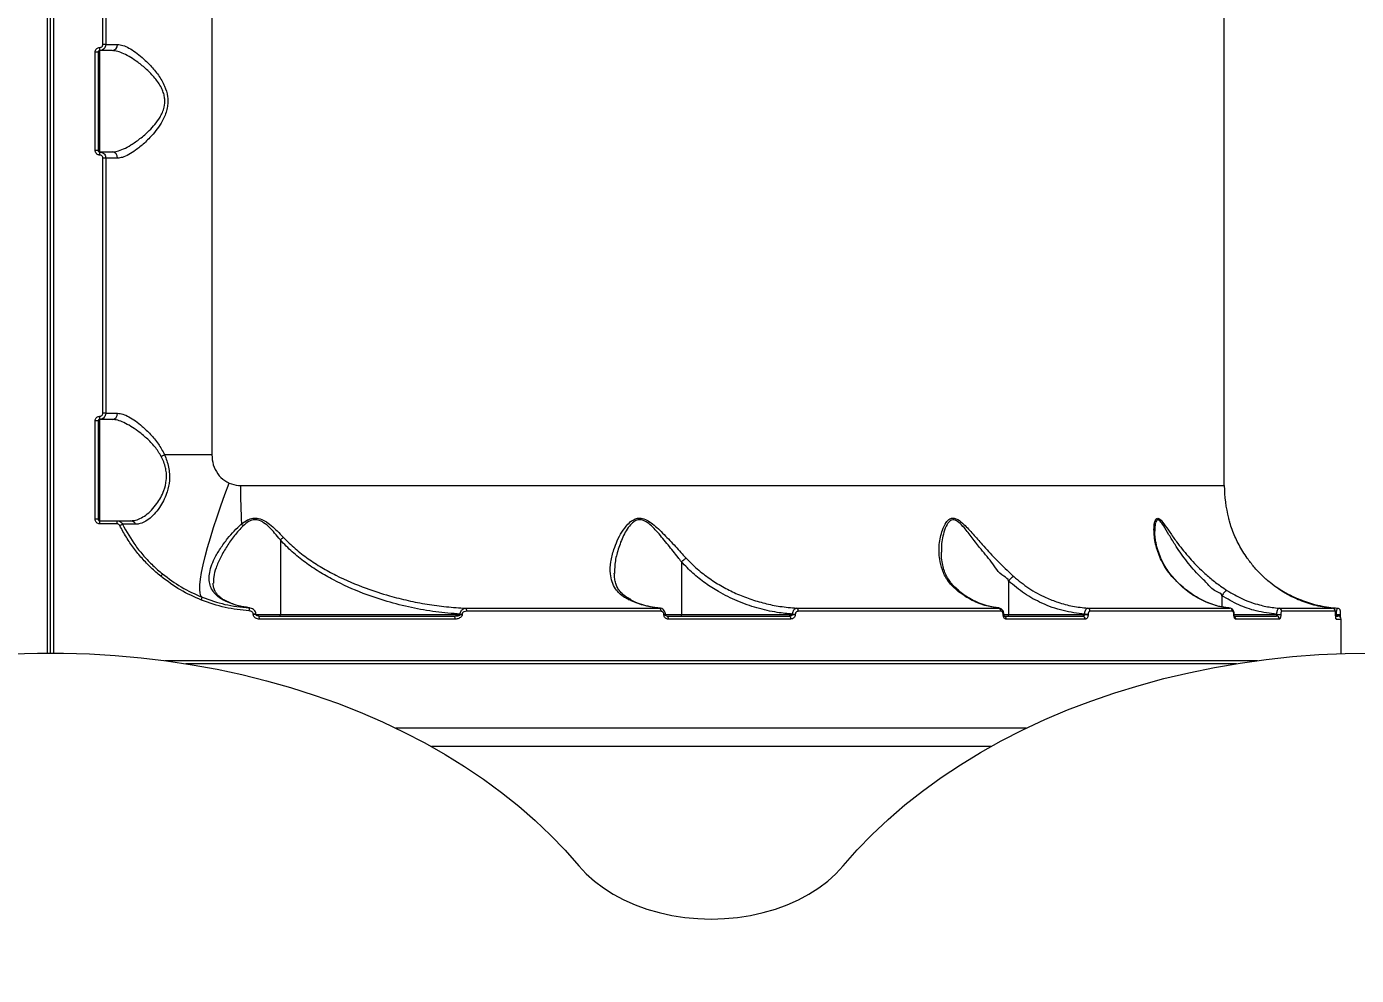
# Model space of a CAD drawing. Header units: millimetres. Extents: x -9608 to 9087, y -7864 to 6934.
# Drawn here: x 3409.1 to 3841.9, y 1385.5 to 1694.3 of the extents above; entities that cross this region are included whole.
import ezdxf

# ---------------------------------------------------------------- set-up
doc = ezdxf.new("R2010")
doc.units = ezdxf.units.MM
for name, color, linetype in [('DIKOM_ОБЪЕКТ', 7, 'Continuous'), ('DIKOM_РАЗМЕР_ЗОНА', 7, 'Continuous'), ('DIKOM_РАЗМЕР_ОБЪЕКТА', 7, 'Continuous')]:
    doc.layers.add(name, color=color, linetype=linetype)
doc.styles.add('style1', font='arial.ttf', dxfattribs={"width": 0.8})
doc.dimstyles.new('1-50', dxfattribs={"dimtxt": 300, "dimasz": 200, "dimexe": 100, "dimexo": 0, "dimgap": 100, "dimtad": 1, "dimtxsty": 'style1', "dimcen": 200, "dimclrd": 7, "dimclre": 7, "dimclrt": 7, "dimadec": 1, "dimazin": 2, "dimtfac": 1, "dimtmove": 0, "dimatfit": 2, "dimfxl": 0, "dimlwd": 25, "dimlwe": 18, "dimarcsym": 0})

# ---------------------------------------------------------------- blocks, each defined once
blk = doc.blocks.new('*D16')
at = {"layer": 'Defpoints', "color": 0, "transparency": 16777216}
for p in [(-6124.98, 3662.49), (7038.99, -2261.04), (7038.99, -7136.19)]:
    blk.add_point(p, dxfattribs=at)
at = {"layer": 'DIKOM_РАЗМЕР_ОБЪЕКТА', "color": 7, "lineweight": 18, "transparency": 16777216}
for p, q in [((-6124.98, 3662.49), (-6124.98, -7236.19)), ((7038.99, -2261.04), (7038.99, -7236.19))]:
    blk.add_line(p, q, dxfattribs=at)
at = {"layer": 'DIKOM_РАЗМЕР_ОБЪЕКТА', "color": 7, "lineweight": 25, "transparency": 16777216}
blk.add_line((-5924.98, -7136.19), (6838.99, -7136.19), dxfattribs=at)
at = {"layer": 'DIKOM_РАЗМЕР_ОБЪЕКТА', "color": 7, "transparency": 16777216}
for points in [[(-5924.98, -7102.86), (-5924.98, -7169.53), (-6124.98, -7136.19)], [(6838.99, -7102.86), (6838.99, -7169.53), (7038.99, -7136.19)]]:
    blk.add_solid(points, dxfattribs=at)
at = {"layer": 'DIKOM_РАЗМЕР_ОБЪЕКТА', "color": 7, "transparency": 16777216, "insert": (326.37, -6882.92), "char_height": 300, "attachment_point": 5, "style": 'style1'}
blk.add_mtext('13200', dxfattribs=at)
blk = doc.blocks.new('*D19')
at = {"layer": 'Defpoints', "color": 0, "transparency": 16777216}
for p in [(-8101.46, 2662.49), (9079.68, -1911.42), (9079.68, -7764.48)]:
    blk.add_point(p, dxfattribs=at)
at = {"layer": 'DIKOM_РАЗМЕР_ЗОНА', "color": 7, "lineweight": 18, "transparency": 16777216}
for p, q in [((-8101.46, 2662.49), (-8101.46, -7864.48)), ((9079.68, -1911.42), (9079.68, -7864.48))]:
    blk.add_line(p, q, dxfattribs=at)
at = {"layer": 'DIKOM_РАЗМЕР_ЗОНА', "color": 7, "lineweight": 25, "transparency": 16777216}
blk.add_line((-7901.46, -7764.48), (8879.68, -7764.48), dxfattribs=at)
at = {"layer": 'DIKOM_РАЗМЕР_ЗОНА', "color": 7, "transparency": 16777216}
for points in [[(-7901.46, -7731.15), (-7901.46, -7797.81), (-8101.46, -7764.48)], [(8879.68, -7731.15), (8879.68, -7797.81), (9079.68, -7764.48)]]:
    blk.add_solid(points, dxfattribs=at)
at = {"layer": 'DIKOM_РАЗМЕР_ЗОНА', "color": 7, "transparency": 16777216, "insert": (369.42, -7511.31), "char_height": 300, "attachment_point": 5, "style": 'style1'}
blk.add_mtext('17200', dxfattribs=at)

msp = doc.modelspace()

# ---------------------------------------------------------------- linework, layer by layer
at = {"layer": 'DIKOM_ОБЪЕКТ', "color": 7, "linetype": 'Continuous', "lineweight": 15}
for p, q in [((3415.881, 1490.43), (3415.881, 1971.963)), ((3416.888, 1490.432), (3416.888, 1971.963)), ((3417.88, 1971.963), (3417.88, 1490.43)), ((3798.877, 1544.913), (3798.877, 1915.013)), ((3469.394, 1904.963), (3469.394, 1554.963)), ((3433.917, 1688.463), (3433.917, 1771.463)), ((3434.879, 1771.463), (3434.879, 1688.463)), ((3434.879, 1688.463), (3433.917, 1688.463)), ((3434.879, 1688.463), (3438.739, 1688.463)), ((3431.415, 1653.963), (3431.415, 1685.963)), ((3432.391, 1685.963), (3431.415, 1685.963)), ((3432.391, 1685.963), (3432.391, 1653.963)), ((3436.938, 1686.463), (3432.88, 1686.463)), ((3432.88, 1686.463), (3432.88, 1653.463)), ((3432.391, 1653.963), (3431.415, 1653.963)), ((3432.88, 1653.463), (3436.938, 1653.463)), ((3433.917, 1568.463), (3433.917, 1651.463)), ((3434.879, 1651.463), (3433.917, 1651.463)), ((3438.739, 1651.463), (3434.879, 1651.463)), ((3434.879, 1651.463), (3434.879, 1568.463)), ((3434.879, 1568.463), (3433.917, 1568.463)), ((3434.879, 1568.463), (3438.739, 1568.463)), ((3431.415, 1533.963), (3431.415, 1565.963)), ((3432.391, 1565.963), (3431.415, 1565.963)), ((3432.391, 1565.963), (3432.391, 1533.963)), ((3436.938, 1566.463), (3432.88, 1566.463)), ((3432.88, 1566.463), (3432.88, 1533.463)), ((3469.394, 1554.963), (3453.983, 1554.963)), ((3478.732, 1544.913), (3798.877, 1544.913)), ((3432.391, 1533.963), (3431.415, 1533.963)), ((3432.88, 1533.463), (3438.495, 1533.463)), ((3438.556, 1532.463), (3432.925, 1532.463)), ((3776.309, 1530.278), (3776.294, 1530.123)), ((3491.702, 1527.211), (3491.702, 1502.963)), ((3622.241, 1520.123), (3622.241, 1502.963)), ((3600.482, 1516.559), (3600.482, 1516.353)), ((3728.656, 1513.851), (3728.656, 1502.963)), ((3798.114, 1509.078), (3798.114, 1505.447)), ((3481.677, 1505.139), (3480.64, 1505.303)), ((3482.898, 1502.963), (3482.898, 1503.05)), ((3483.752, 1503.05), (3482.898, 1503.05)), ((3483.752, 1502.963), (3482.898, 1502.963)), ((3483.722, 1502.963), (3491.702, 1502.963)), ((3483.752, 1502.963), (3483.752, 1503.05)), ((3484.698, 1502.463), (3548.19, 1502.463)), ((3491.702, 1502.963), (3550.22, 1502.963)), ((3550.22, 1502.963), (3550.22, 1503.085)), ((3550.22, 1503.085), (3550.861, 1503.085)), ((3550.22, 1502.963), (3550.861, 1502.963)), ((3550.861, 1503.085), (3550.861, 1502.963)), ((3552.035, 1505.02), (3615.085, 1505.02)), ((3615.512, 1504.023), (3552.341, 1504.023)), ((3616.489, 1502.963), (3616.489, 1502.996)), ((3616.489, 1502.996), (3617.007, 1502.996)), ((3616.489, 1502.963), (3617.007, 1502.963)), ((3617.007, 1502.963), (3617.007, 1502.996)), ((3617.038, 1502.963), (3622.241, 1502.963)), ((3617.435, 1502.463), (3657.199, 1502.463)), ((3622.241, 1502.963), (3658.389, 1502.963)), ((3658.389, 1502.963), (3658.389, 1503.067)), ((3658.389, 1503.067), (3659.29, 1503.067)), ((3658.389, 1502.963), (3659.29, 1502.963)), ((3659.29, 1503.067), (3659.29, 1502.963)), ((3659.717, 1505.02), (3725.558, 1505.02)), ((3726.23, 1504.023), (3660.251, 1504.023)), ((3726.916, 1502.963), (3726.916, 1503.018)), ((3727.176, 1503.018), (3726.916, 1503.018)), ((3727.176, 1502.963), (3726.916, 1502.963)), ((3727.176, 1502.963), (3727.176, 1503.018)), ((3727.191, 1502.963), (3728.656, 1502.963)), ((3727.191, 1502.463), (3752.841, 1502.463)), ((3728.656, 1502.963), (3753.452, 1502.963)), ((3753.452, 1502.963), (3753.452, 1503.043)), ((3753.452, 1503.043), (3754.581, 1503.043)), ((3753.452, 1502.963), (3754.581, 1502.963)), ((3754.443, 1505.02), (3800.738, 1505.02)), ((3754.581, 1503.043), (3754.581, 1502.963)), ((3801.578, 1504.023), (3755.191, 1504.023)), ((3801.99, 1502.963), (3801.99, 1503.043)), ((3802.081, 1503.043), (3801.99, 1503.043)), ((3802.081, 1502.963), (3801.99, 1502.963)), ((3802.081, 1502.963), (3802.081, 1503.043)), ((3802.081, 1502.963), (3815.997, 1502.963)), ((3802.249, 1502.463), (3815.875, 1502.463)), ((3815.997, 1502.963), (3815.997, 1503.018)), ((3815.997, 1503.018), (3817.279, 1503.018)), ((3815.997, 1502.963), (3817.279, 1502.963)), ((3816.699, 1505.02), (3834.094, 1505.02)), ((3817.279, 1503.018), (3817.279, 1502.963)), ((3835.01, 1504.023), (3817.584, 1504.023)), ((3835.117, 1502.963), (3835.117, 1503.067)), ((3835.132, 1503.067), (3835.117, 1503.067)), ((3835.132, 1502.963), (3835.117, 1502.963)), ((3835.132, 1502.963), (3835.132, 1503.067)), ((3835.376, 1502.996), (3835.132, 1503.031)), ((3835.132, 1502.963), (3835.376, 1502.963)), ((3835.3, 1502.463), (3835.879, 1502.463)), ((3835.376, 1502.963), (3835.376, 1502.996)), ((3835.376, 1502.996), (3836.719, 1502.996)), ((3835.376, 1502.963), (3836.719, 1502.963)), ((3836.719, 1502.963), (3836.719, 1502.996)), ((3548.495, 1501.463), (3484.866, 1501.463)), ((3657.764, 1501.463), (3617.908, 1501.463)), ((3753.65, 1501.463), (3727.924, 1501.463)), ((3816.821, 1501.463), (3802.615, 1501.463)), ((3835.284, 1501.463), (3836.887, 1501.463)), ((3836.887, 1490.255), (3836.887, 1501.463)), ((3454.089, 1487.963), (3809.68, 1487.963)), ((3802.859, 1486.963), (3460.91, 1486.963)), ((3734.439, 1465.963), (3529.33, 1465.963)), ((3722.873, 1459.963), (3540.897, 1459.963))]:
    msp.add_line(p, q, dxfattribs=at)
at = {"layer": 'DIKOM_ОБЪЕКТ', "color": 7, "linetype": 'Continuous', "lineweight": 15, "flags": 128}
for points in [[(3466.266, 1508.57), (3465.854, 1509.047), (3465.594, 1509.886), (3465.488, 1511.078), (3465.533, 1512.612), (3465.732, 1514.473), (3466.083, 1516.641), (3466.586, 1519.096), (3467.227, 1521.813), (3468.005, 1524.766), (3468.921, 1527.926), (3469.958, 1531.26), (3471.103, 1534.737), (3472.354, 1538.322), (3473.682, 1541.979), (3475.085, 1545.672)], [(3491.534, 1502.463), (3491.565, 1502.473), (3491.595, 1502.501), (3491.626, 1502.547), (3491.641, 1502.61), (3491.672, 1502.685), (3491.687, 1502.772), (3491.687, 1502.866), (3491.702, 1502.963)], [(3548.19, 1502.463), (3548.251, 1502.444), (3548.312, 1502.387), (3548.358, 1502.295), (3548.404, 1502.17), (3548.45, 1502.019), (3548.48, 1501.846), (3548.495, 1501.658), (3548.495, 1501.463)], [(3615.085, 1505.02), (3615.161, 1504.989), (3615.253, 1504.925), (3615.329, 1504.828), (3615.39, 1504.704), (3615.451, 1504.556), (3615.482, 1504.389), (3615.512, 1504.209), (3615.512, 1504.023)], [(3617.435, 1502.463), (3617.526, 1502.444), (3617.618, 1502.387), (3617.694, 1502.295), (3617.77, 1502.17), (3617.831, 1502.019), (3617.877, 1501.846), (3617.892, 1501.658), (3617.908, 1501.463)], [(3622.073, 1502.463), (3622.104, 1502.473), (3622.134, 1502.501), (3622.165, 1502.547), (3622.195, 1502.61), (3622.211, 1502.685), (3622.226, 1502.772), (3622.241, 1502.866), (3622.241, 1502.963)], [(3657.199, 1502.463), (3657.306, 1502.444), (3657.413, 1502.387), (3657.519, 1502.295), (3657.596, 1502.17), (3657.672, 1502.019), (3657.733, 1501.846), (3657.764, 1501.658), (3657.764, 1501.463)], [(3728.488, 1502.463), (3728.519, 1502.473), (3728.549, 1502.501), (3728.58, 1502.547), (3728.61, 1502.61), (3728.625, 1502.685), (3728.641, 1502.772), (3728.656, 1502.866), (3728.656, 1502.963)], [(3835.757, 1505.02), (3835.941, 1504.989), (3836.108, 1504.931)], [(3404.208, 1490.148), (3412.662, 1490.4), (3421.115, 1490.4), (3429.553, 1490.148), (3437.976, 1489.643), (3446.353, 1488.888), (3454.684, 1487.883), (3462.955, 1486.63), (3471.133, 1485.131), (3479.205, 1483.389), (3487.186, 1481.407), (3495.029, 1479.189), (3502.734, 1476.739), (3510.287, 1474.06), (3517.673, 1471.158), (3524.89, 1468.038), (3531.909, 1464.706), (3538.715, 1461.167), (3545.306, 1457.428), (3551.669, 1453.495), (3557.788, 1449.376), (3563.663, 1445.078), (3569.263, 1440.608), (3574.603, 1435.974), (3579.654, 1431.186), (3584.415, 1426.25), (3588.885, 1421.177)], [(3674.884, 1421.177), (3679.446, 1426.354), (3684.314, 1431.388), (3689.487, 1436.269), (3694.965, 1440.987), (3700.717, 1445.534), (3706.729, 1449.901), (3713.016, 1454.081), (3719.546, 1458.065), (3726.321, 1461.846), (3733.31, 1465.418), (3740.512, 1468.772), (3747.913, 1471.904), (3755.511, 1474.808), (3763.263, 1477.477), (3771.182, 1479.908), (3779.224, 1482.094), (3787.402, 1484.033), (3795.703, 1485.721), (3804.08, 1487.155), (3812.549, 1488.332), (3821.078, 1489.249), (3829.654, 1489.906), (3838.26, 1490.3), (3846.881, 1490.432)], [(3588.885, 1421.177), (3591.235, 1418.624), (3593.906, 1416.225), (3596.851, 1413.996), (3600.055, 1411.955), (3603.488, 1410.117), (3607.15, 1408.495), (3610.98, 1407.102), (3614.963, 1405.947), (3619.083, 1405.041), (3623.294, 1404.388), (3627.582, 1403.995), (3631.885, 1403.863), (3636.188, 1403.995), (3640.475, 1404.388), (3644.687, 1405.041), (3648.791, 1405.947), (3652.789, 1407.102), (3656.619, 1408.495), (3660.281, 1410.117), (3663.715, 1411.955), (3666.919, 1413.996), (3669.864, 1416.225), (3672.519, 1418.624), (3674.884, 1421.177)]]:
    msp.add_lwpolyline(points, dxfattribs=at)
at = {"layer": 'DIKOM_ОБЪЕКТ', "color": 7, "linetype": 'Continuous', "lineweight": 15}
for centre, radius, start, end in [((3436.828, 1688.373), 1.913, 273.31379, 2.69065), ((3427.634, 1687.204), 5.298, 351.95838, 2.79931), ((3427.63, 1652.722), 5.301, 357.20213, 8.03893), ((3436.827, 1651.553), 1.914, 357.3127, 86.67606), ((3427.626, 1567.205), 5.306, 351.96583, 2.79312), ((3436.827, 1568.373), 1.914, 273.32394, 2.6873), ((3449.721, 1561.97), 8.201, 293.0363, 301.31204), ((3710.047, 1544.61), 231.315, 179.92505, 183.0171), ((3838.884, 1544.913), 40, 180, 195.35913), ((3427.634, 1532.722), 5.298, 357.20069, 8.04162), ((3431.295, 1532.522), 7.261, 359.53725, 7.44871), ((3435.514, 1540.211), 9.178, 295.33195, 301.28509), ((3442.932, 1531.712), 1.752, 20.94121, 88.39816), ((3474.467, 1528.095), 6.314, 36.05887, 43.42726), ((3450.163, 1517.838), 3.572, 317.05239, 332.34668), ((3464.355, 1508.604), 1.911, 329.78269, 358.97324), ((3479.561, 1504.443), 2.064, 351.24639, 19.26622), ((3483.088, 1501.679), 1.792, 353.09302, 25.96452), ((3551.166, 1504.209), 1.189, 350.98725, 43.03336), ((3659.361, 1504.188), 0.905, 349.47482, 66.85195), ((3725.314, 1504.131), 0.922, 353.23474, 74.64954), ((3727.023, 1501.572), 0.907, 353.11349, 79.3302), ((3752.728, 1501.544), 0.926, 354.96596, 82.96414), ((3754.272, 1504.113), 0.923, 354.37505, 79.32968), ((3800.611, 1504.062), 0.967, 357.70448, 82.44333), ((3801.621, 1501.497), 0.994, 358.03865, 51.98965), ((3815.846, 1501.488), 0.975, 358.53615, 88.2917), ((3816.582, 1504.025), 1.002, 359.85778, 83.30041), ((3834.024, 1504.037), 0.986, 359.18249, 85.90782), ((3834.392, 1501.485), 0.893, 358.59425, 26.21308), ((3835.884, 1501.463), 1, 0, 90)]:
    msp.add_arc(centre, radius, start, end, dxfattribs=at)
for points, knots in [([(3434.879, 1688.463), (3434.87, 1688.316), (3434.849, 1687.944), (3434.602, 1687.385), (3434.157, 1686.876), (3433.559, 1686.526), (3433.108, 1686.484), (3432.88, 1686.463)], [0, 0, 0, 0, 0.14058957, 0.35578295, 0.56976071, 0.78237839, 1, 1, 1, 1]), ([(3432.925, 1687.463), (3433.04, 1687.474), (3433.266, 1687.494), (3433.564, 1687.672), (3433.796, 1687.92), (3433.912, 1688.205), (3433.916, 1688.39), (3433.917, 1688.463)], [0, 0, 0, 0, 0.2174797, 0.4298922, 0.6469667, 0.8600831, 1, 1, 1, 1]), ([(3438.739, 1688.463), (3439.297, 1688.399), (3440.413, 1688.27), (3442.392, 1687.345), (3444.507, 1685.996), (3446.881, 1684.109), (3449.458, 1681.657), (3452.024, 1678.573), (3454.059, 1675.173), (3455.009, 1672.051), (3455.134, 1669.605), (3454.908, 1667.729), (3454.386, 1665.896), (3453.472, 1663.779), (3452.096, 1661.526), (3449.995, 1658.877), (3447.439, 1656.276), (3444.727, 1654.066), (3442.315, 1652.534), (3440.323, 1651.629), (3439.238, 1651.515), (3438.739, 1651.463)], [0, 0, 0, 0, 0.0555189, 0.1110834, 0.1665072, 0.2219825, 0.2899834, 0.3579739, 0.4226869, 0.4774196, 0.5052599, 0.5331202, 0.5627375, 0.5923753, 0.6403925, 0.6885441, 0.7603013, 0.831998, 0.8909589, 0.949854, 1, 1, 1, 1]), ([(3431.415, 1685.963), (3431.426, 1686.073), (3431.455, 1686.349), (3431.618, 1686.776), (3431.962, 1687.154), (3432.414, 1687.414), (3432.754, 1687.447), (3432.925, 1687.463)], [0, 0, 0, 0, 0.1408453, 0.3535518, 0.568004, 0.7828991, 1, 1, 1, 1]), ([(3432.88, 1686.463), (3432.823, 1686.458), (3432.712, 1686.448), (3432.566, 1686.359), (3432.465, 1686.229), (3432.38, 1686.096), (3432.388, 1686), (3432.391, 1685.963)], [0, 0, 0, 0, 0.2196929, 0.425462, 0.6375709, 0.859603, 1, 1, 1, 1]), ([(3436.938, 1653.463), (3437.464, 1653.51), (3438.601, 1653.611), (3440.669, 1654.416), (3443.184, 1655.772), (3446.044, 1657.733), (3448.702, 1660.039), (3450.932, 1662.405), (3452.368, 1664.406), (3453.354, 1666.31), (3454.022, 1668.24), (3454.152, 1669.972), (3453.975, 1671.596), (3453.627, 1672.875), (3452.714, 1675.078), (3450.853, 1677.665), (3448.179, 1680.396), (3445.493, 1682.575), (3442.998, 1684.26), (3440.779, 1685.452), (3438.699, 1686.288), (3437.531, 1686.404), (3436.938, 1686.463)], [0, 0, 0, 0, 0.0507269, 0.1098312, 0.1706506, 0.2427009, 0.3164346, 0.3637897, 0.4119286, 0.4400088, 0.4688527, 0.510094, 0.5210742, 0.5468437, 0.5733596, 0.6369403, 0.7046348, 0.7741623, 0.8302347, 0.8873876, 0.942917, 1, 1, 1, 1]), ([(3432.925, 1652.463), (3432.812, 1652.47), (3432.534, 1652.487), (3432.114, 1652.673), (3431.73, 1653.006), (3431.473, 1653.458), (3431.434, 1653.795), (3431.415, 1653.963)], [0, 0, 0, 0, 0.1437779, 0.3550403, 0.571099, 0.7852528, 1, 1, 1, 1]), ([(3432.391, 1653.963), (3432.391, 1653.906), (3432.389, 1653.79), (3432.494, 1653.649), (3432.614, 1653.531), (3432.753, 1653.472), (3432.844, 1653.466), (3432.88, 1653.463)], [0, 0, 0, 0, 0.2130809, 0.4352489, 0.6479959, 0.8612359, 1, 1, 1, 1]), ([(3432.88, 1653.463), (3433.028, 1653.453), (3433.402, 1653.429), (3433.968, 1653.189), (3434.479, 1652.738), (3434.818, 1652.136), (3434.858, 1651.688), (3434.879, 1651.463)], [0, 0, 0, 0, 0.14211592, 0.35785899, 0.57267571, 0.78611509, 1, 1, 1, 1]), ([(3433.917, 1651.463), (3433.911, 1651.576), (3433.899, 1651.803), (3433.715, 1652.095), (3433.468, 1652.331), (3433.183, 1652.444), (3432.997, 1652.458), (3432.925, 1652.463)], [0, 0, 0, 0, 0.2136701, 0.4299487, 0.6415926, 0.8623668, 1, 1, 1, 1]), ([(3431.415, 1565.963), (3431.426, 1566.073), (3431.455, 1566.349), (3431.618, 1566.776), (3431.962, 1567.154), (3432.414, 1567.414), (3432.754, 1567.447), (3432.925, 1567.463)], [0, 0, 0, 0, 0.1408358, 0.3536222, 0.5679843, 0.7829138, 1, 1, 1, 1]), ([(3434.879, 1568.463), (3434.87, 1568.316), (3434.849, 1567.944), (3434.602, 1567.385), (3434.157, 1566.876), (3433.559, 1566.527), (3433.108, 1566.484), (3432.88, 1566.463)], [0, 0, 0, 0, 0.14058595, 0.35584409, 0.56975917, 0.78237137, 1, 1, 1, 1]), ([(3432.925, 1567.463), (3433.04, 1567.474), (3433.266, 1567.494), (3433.563, 1567.672), (3433.796, 1567.919), (3433.912, 1568.205), (3433.916, 1568.39), (3433.917, 1568.463)], [0, 0, 0, 0, 0.2174352, 0.4299034, 0.6468462, 0.8599437, 1, 1, 1, 1]), ([(3438.739, 1568.463), (3439.297, 1568.399), (3440.413, 1568.27), (3442.392, 1567.345), (3444.507, 1565.995), (3446.883, 1564.111), (3449.447, 1561.649), (3452.049, 1558.622), (3453.353, 1556.154), (3453.983, 1554.963)], [0, 0, 0, 0, 0.13175039, 0.26360612, 0.39513307, 0.52677906, 0.6881493, 0.84949471, 1, 1, 1, 1]), ([(3432.88, 1566.463), (3432.822, 1566.458), (3432.712, 1566.449), (3432.566, 1566.359), (3432.465, 1566.229), (3432.38, 1566.096), (3432.388, 1566), (3432.391, 1565.963)], [0, 0, 0, 0, 0.2196102, 0.4255043, 0.6373498, 0.8596236, 1, 1, 1, 1]), ([(3452.93, 1554.423), (3452.268, 1555.49), (3450.886, 1557.717), (3448.164, 1560.386), (3445.496, 1562.577), (3442.997, 1564.259), (3440.779, 1565.453), (3438.699, 1566.288), (3437.531, 1566.404), (3436.938, 1566.463)], [0, 0, 0, 0, 0.1463158, 0.3054902, 0.4689748, 0.6008174, 0.7352079, 0.8657778, 1, 1, 1, 1]), ([(3442.981, 1533.463), (3443.361, 1533.485), (3444.351, 1533.541), (3446.016, 1534.105), (3447.923, 1535.239), (3449.804, 1536.887), (3451.431, 1538.842), (3452.805, 1541.014), (3453.962, 1543.51), (3454.605, 1546.111), (3454.669, 1548.554), (3454.502, 1549.896), (3454.191, 1551.25), (3453.799, 1552.638), (3453.222, 1553.822), (3452.93, 1554.423)], [0, 0, 0, 0, 0.0653976, 0.1704316, 0.2780899, 0.3819273, 0.4883817, 0.5695661, 0.6528305, 0.7604193, 0.8151539, 0.8718748, 0.8800598, 0.9391243, 1, 1, 1, 1]), ([(3453.983, 1554.963), (3454.25, 1554.319), (3454.792, 1553.017), (3455.356, 1550.929), (3455.634, 1548.751), (3455.622, 1546.005), (3454.997, 1543.163), (3453.935, 1540.448), (3452.644, 1538.132), (3451.083, 1536.008), (3449.318, 1534.246), (3447.478, 1533.018), (3445.898, 1532.414), (3444.933, 1532.359), (3444.568, 1532.338)], [0, 0, 0, 0, 0.0603351, 0.1220173, 0.1825333, 0.2451534, 0.3548664, 0.4357566, 0.5191087, 0.6213011, 0.7264503, 0.8296502, 0.9354916, 1, 1, 1, 1]), ([(3469.394, 1554.963), (3469.485, 1553.85), (3469.665, 1551.643), (3471.187, 1548.691), (3473.119, 1546.694), (3474.57, 1545.94), (3475.085, 1545.672)], [0, 0, 0, 0, 0.2884419, 0.5716494, 0.8477316, 1, 1, 1, 1]), ([(3475.085, 1545.672), (3476.065, 1545.344), (3477.147, 1544.982), (3478.391, 1544.917), (3478.615, 1544.914), (3478.732, 1544.913)], [0, 0, 0, 0, 0.82002665, 0.90599968, 1, 1, 1, 1]), ([(3432.925, 1532.463), (3432.812, 1532.47), (3432.534, 1532.487), (3432.114, 1532.673), (3431.729, 1533.006), (3431.473, 1533.458), (3431.434, 1533.795), (3431.415, 1533.963)], [0, 0, 0, 0, 0.143774, 0.3550861, 0.5710887, 0.7853418, 1, 1, 1, 1]), ([(3432.391, 1533.963), (3432.391, 1533.906), (3432.389, 1533.79), (3432.494, 1533.649), (3432.614, 1533.531), (3432.753, 1533.472), (3432.844, 1533.466), (3432.88, 1533.463)], [0, 0, 0, 0, 0.2128339, 0.4350619, 0.6478662, 0.8611637, 1, 1, 1, 1]), ([(3438.495, 1533.463), (3438.556, 1533.461), (3438.838, 1533.454), (3439.336, 1533.311), (3439.919, 1532.943), (3440.16, 1532.558), (3440.28, 1532.367)], [0, 0, 0, 0, 0.0835021, 0.3857674, 0.6949525, 1, 1, 1, 1]), ([(3438.495, 1533.463), (3438.586, 1533.463), (3438.779, 1533.463), (3440.234, 1533.463), (3442.057, 1533.463), (3442.981, 1533.463)], [0, 0, 0, 0, 0.3070787, 0.6486198, 1, 1, 1, 1]), ([(3439.441, 1531.915), (3439.381, 1532.01), (3439.26, 1532.2), (3438.971, 1532.393), (3438.722, 1532.456), (3438.581, 1532.462), (3438.556, 1532.463)], [0, 0, 0, 0, 0.3069033, 0.6122004, 0.9299015, 1, 1, 1, 1]), ([(3444.568, 1532.338), (3443.704, 1532.343), (3441.95, 1532.354), (3440.699, 1532.362), (3440.311, 1532.366), (3440.287, 1532.367), (3440.28, 1532.367)], [0, 0, 0, 0, 0.3413613, 0.6929815, 0.9180052, 1, 1, 1, 1]), ([(3440.28, 1532.367), (3441.639, 1529.959), (3443.699, 1526.31), (3447.246, 1521.965), (3450.149, 1518.894), (3452.277, 1517.076), (3453.326, 1516.18)], [0, 0, 0, 0, 0.3950426, 0.5985614, 0.8021953, 1, 1, 1, 1]), ([(3474.628, 1506.949), (3473.94, 1507.267), (3472.566, 1507.902), (3470.953, 1509.107), (3469.736, 1510.495), (3468.88, 1512.122), (3468.452, 1513.974), (3468.538, 1516.143), (3469.107, 1518.565), (3470.3, 1521.362), (3472.086, 1524.423), (3474.273, 1527.421), (3476.571, 1530.161), (3478.226, 1531.678), (3479.053, 1532.435)], [0, 0, 0, 0, 0.06785996, 0.13567446, 0.20632575, 0.27712419, 0.35693847, 0.43677046, 0.52898856, 0.62128761, 0.72924505, 0.83710832, 0.91867936, 1, 1, 1, 1]), ([(3479.053, 1532.435), (3479.692, 1532.91), (3480.803, 1533.736), (3482.752, 1534.383), (3484.725, 1534.291), (3486.768, 1533.399), (3488.749, 1531.979), (3490.755, 1530.132), (3492.014, 1528.786), (3492.694, 1528.059)], [0, 0, 0, 0, 0.1508242, 0.2622816, 0.3763045, 0.5045177, 0.6601457, 0.8163232, 1, 1, 1, 1]), ([(3491.702, 1527.211), (3491.093, 1527.974), (3489.978, 1529.37), (3488.202, 1531.309), (3486.452, 1532.797), (3484.731, 1533.693), (3483.519, 1533.82), (3482.433, 1533.695), (3481.086, 1533.155), (3480.13, 1532.307), (3479.571, 1531.812)], [0, 0, 0, 0, 0.192039, 0.3511658, 0.50959, 0.6345769, 0.7184629, 0.7426508, 0.8496004, 1, 1, 1, 1]), ([(3605.075, 1507.779), (3604.611, 1508.023), (3603.477, 1508.619), (3602.008, 1509.778), (3600.577, 1511.449), (3599.533, 1513.587), (3598.977, 1516.516), (3599.113, 1520.052), (3600.05, 1523.687), (3601.286, 1526.993), (3602.768, 1529.814), (3604.487, 1532.129), (3606.241, 1533.69), (3607.917, 1534.373), (3609.651, 1534.304), (3611.5, 1533.446), (3613.356, 1532.083), (3615.855, 1529.757), (3618.924, 1526.592), (3621.73, 1523.49), (3623.325, 1521.754), (3623.737, 1521.306)], [0, 0, 0, 0, 0.0311034, 0.0759077, 0.120693, 0.1829771, 0.2453234, 0.3313647, 0.4175532, 0.4777689, 0.5381671, 0.5980815, 0.6383877, 0.6672104, 0.6962544, 0.72865, 0.7672862, 0.8059738, 0.8886067, 0.971247, 1, 1, 1, 1]), ([(3622.241, 1520.123), (3621.865, 1520.594), (3620.427, 1522.396), (3617.89, 1525.63), (3615.159, 1528.953), (3612.9, 1531.399), (3611.269, 1532.851), (3609.667, 1533.722), (3608.592, 1533.824), (3607.657, 1533.663), (3606.511, 1533.113), (3605.176, 1531.652), (3603.913, 1529.733), (3602.512, 1526.818), (3601.249, 1523.162), (3600.457, 1519.419), (3600.475, 1517.327), (3600.482, 1516.559)], [0, 0, 0, 0, 0.0411443, 0.1572708, 0.275556, 0.328168, 0.3818265, 0.424642, 0.4558775, 0.4619807, 0.4995685, 0.5538873, 0.6165254, 0.6791912, 0.808408, 0.9297199, 1, 1, 1, 1]), ([(3711.917, 1510.788), (3711.32, 1511.321), (3710.123, 1512.389), (3708.426, 1514.595), (3707.008, 1517.446), (3706.074, 1521.318), (3705.957, 1525.772), (3706.843, 1529.876), (3708.118, 1532.743), (3709.195, 1533.879), (3710.114, 1534.303), (3710.972, 1534.385), (3712.461, 1533.766), (3714.526, 1532.003), (3717.118, 1529.168), (3720.431, 1525.352), (3724.3, 1521.18), (3727.791, 1517.688), (3729.835, 1515.828), (3730.38, 1515.332)], [0, 0, 0, 0, 0.0443733, 0.088874, 0.1634364, 0.2381342, 0.3366634, 0.4351444, 0.4933845, 0.5319703, 0.5400588, 0.5663592, 0.5925935, 0.6382165, 0.7082256, 0.7786079, 0.8723695, 0.9659802, 1, 1, 1, 1]), ([(3728.656, 1513.853), (3728.656, 1513.854), (3728.656, 1514.557), (3725.583, 1516.086), (3723.318, 1520.092), (3719.477, 1524.331), (3716.559, 1528.356), (3714.197, 1531.302), (3712.365, 1533.188), (3710.977, 1533.861), (3710.38, 1533.774), (3709.922, 1533.618), (3709.462, 1533.307), (3708.407, 1532.104), (3707.412, 1529.077), (3706.731, 1525.935), (3706.866, 1523.759), (3706.897, 1523.25)], [0, 0, 0, 0, 0.0000169, 0.0499696, 0.1876868, 0.3259711, 0.4282458, 0.5301775, 0.5937625, 0.6290663, 0.6634525, 0.6639626, 0.6747001, 0.7279886, 0.8113283, 0.9558458, 1, 1, 1, 1]), ([(3781.848, 1515.332), (3781.184, 1516.169), (3779.854, 1517.844), (3778.012, 1521.16), (3776.512, 1525.291), (3775.946, 1529.311), (3776.035, 1531.962), (3776.282, 1533.309), (3776.647, 1534.13), (3777.223, 1534.447), (3778.123, 1533.913), (3779.395, 1532.29), (3781.169, 1529.745), (3783.673, 1526.085), (3787.014, 1521.903), (3790.822, 1517.863), (3794.451, 1514.634), (3797.291, 1512.445), (3799.074, 1511.249), (3799.762, 1510.788)], [0, 0, 0, 0, 0.0567279, 0.1135705, 0.2118216, 0.3100113, 0.362013, 0.3887579, 0.4153859, 0.4457956, 0.4741779, 0.5168111, 0.5810307, 0.6453415, 0.7421928, 0.8388581, 0.9001161, 0.9614727, 1, 1, 1, 1]), ([(3798.114, 1509.085), (3798.114, 1509.085), (3798.114, 1509.836), (3795.289, 1510.619), (3793.306, 1513.205), (3789.701, 1516.49), (3786.261, 1520.753), (3783.174, 1525.125), (3780.863, 1528.948), (3779.275, 1531.614), (3778.093, 1533.341), (3777.339, 1533.89), (3776.984, 1533.72), (3776.662, 1533.339), (3776.484, 1532.71), (3776.281, 1531.612), (3776.299, 1530.741), (3776.309, 1530.278)], [0, 0, 0, 0, 0.0000308, 0.0582826, 0.1513542, 0.2447814, 0.3930754, 0.5414469, 0.6386553, 0.7354597, 0.7972002, 0.8365317, 0.8696872, 0.8788414, 0.9172577, 0.9560006, 1, 1, 1, 1]), ([(3806.338, 1521.306), (3805.408, 1522.741), (3803.523, 1525.648), (3801.893, 1529.428), (3800.966, 1531.983), (3800.59, 1533.332), (3800.361, 1534.141), (3800.327, 1534.26), (3800.311, 1534.318)], [0, 0, 0, 0, 0.28435288, 0.57585877, 0.74472404, 0.83006096, 0.9179969, 1, 1, 1, 1]), ([(3452.777, 1515.404), (3451.708, 1516.319), (3449.569, 1518.149), (3446.648, 1521.212), (3443.947, 1524.522), (3441.512, 1528.086), (3440.131, 1530.638), (3439.441, 1531.915)], [0, 0, 0, 0, 0.1975402, 0.39540162, 0.59326533, 0.7965145, 1, 1, 1, 1]), ([(3479.571, 1531.812), (3478.596, 1530.76), (3476.624, 1528.635), (3474.251, 1525.148), (3472.178, 1521.616), (3470.743, 1518.266), (3469.934, 1515.418), (3469.919, 1513.842), (3469.913, 1513.161)], [0, 0, 0, 0, 0.17082234, 0.34529948, 0.52949282, 0.71772064, 0.87820842, 1, 1, 1, 1]), ([(3491.702, 1527.219), (3491.863, 1527.37), (3492.154, 1527.644), (3492.499, 1527.917), (3492.664, 1528.037), (3492.694, 1528.059)], [0, 0, 0, 0, 0.49995012, 0.9074655, 1, 1, 1, 1]), ([(3492.694, 1528.059), (3493.945, 1526.806), (3496.462, 1524.284), (3500.704, 1521.085), (3505.147, 1518.21), (3511.369, 1514.839), (3518.72, 1511.683), (3526.633, 1509.123), (3533.284, 1507.455), (3539.466, 1506.272), (3545.722, 1505.417), (3549.933, 1505.152), (3552.035, 1505.02)], [0, 0, 0, 0, 0.0803206, 0.1616342, 0.2421323, 0.322843, 0.4866918, 0.6103582, 0.7072788, 0.804068, 0.9021709, 1, 1, 1, 1]), ([(3782.123, 1515.2), (3781.979, 1515.362), (3781.292, 1516.133), (3780.212, 1517.603), (3778.976, 1519.682), (3777.928, 1521.928), (3777.089, 1524.342), (3776.542, 1526.708), (3776.286, 1528.74), (3776.27, 1529.817), (3776.263, 1530.286)], [0, 0, 0, 0, 0.0347277, 0.1657966, 0.3045373, 0.4516487, 0.6063567, 0.769608, 0.8997901, 1, 1, 1, 1]), ([(3550.22, 1503.085), (3547.565, 1503.299), (3542.253, 1503.726), (3534.305, 1505.139), (3526.404, 1507.113), (3517.865, 1509.99), (3510.47, 1513.298), (3504.24, 1516.844), (3499.741, 1519.867), (3495.468, 1523.248), (3492.961, 1525.891), (3491.702, 1527.219)], [0, 0, 0, 0, 0.1244306, 0.2490174, 0.3763794, 0.5037073, 0.6677077, 0.7510004, 0.8344739, 0.9168767, 1, 1, 1, 1]), ([(3491.702, 1527.219), (3491.702, 1527.218), (3491.702, 1527.217), (3491.702, 1527.214), (3491.702, 1527.212), (3491.702, 1527.211)], [0, 0, 0, 0, 0.2402116, 0.6503649, 1, 1, 1, 1]), ([(3622.241, 1520.127), (3622.402, 1520.28), (3622.725, 1520.588), (3623.194, 1520.969), (3623.542, 1521.186), (3623.692, 1521.278), (3623.737, 1521.306)], [0, 0, 0, 0, 0.3245043, 0.6482282, 0.8945193, 1, 1, 1, 1]), ([(3622.241, 1520.127), (3622.241, 1520.126), (3622.241, 1520.126), (3622.241, 1520.124), (3622.241, 1520.123), (3622.241, 1520.123)], [0, 0, 0, 0, 0.2695749, 0.6683891, 1, 1, 1, 1]), ([(3658.389, 1503.067), (3656.733, 1503.231), (3652.83, 1503.62), (3646.772, 1505), (3640.341, 1507.254), (3634.746, 1510.013), (3629.959, 1513.107), (3625.885, 1516.309), (3623.455, 1518.854), (3622.241, 1520.127)], [0, 0, 0, 0, 0.1232874, 0.2904631, 0.457773, 0.6247582, 0.7466597, 0.8733667, 1, 1, 1, 1]), ([(3623.737, 1521.306), (3624.928, 1520.1), (3627.322, 1517.676), (3631.315, 1514.621), (3635.53, 1511.985), (3639.914, 1509.782), (3644.529, 1507.959), (3649.327, 1506.546), (3654.414, 1505.492), (3657.902, 1505.182), (3659.717, 1505.02)], [0, 0, 0, 0, 0.1238164, 0.2489519, 0.3691124, 0.4907937, 0.6125031, 0.7379678, 0.8636421, 1, 1, 1, 1]), ([(3712.527, 1510.765), (3712.347, 1510.902), (3711.609, 1511.46), (3710.542, 1512.567), (3709.307, 1514.083), (3708.342, 1515.75), (3707.611, 1517.583), (3707.084, 1519.644), (3706.826, 1521.544), (3706.833, 1522.784), (3706.836, 1523.238)], [0, 0, 0, 0, 0.04202526, 0.17129679, 0.30652886, 0.44574531, 0.58840886, 0.73732321, 0.90392097, 1, 1, 1, 1]), ([(3834.094, 1505.02), (3832.308, 1505.244), (3828.71, 1505.694), (3823.797, 1507.316), (3818.762, 1509.728), (3814.614, 1512.516), (3811.061, 1515.704), (3808.547, 1518.35), (3807.058, 1520.343), (3806.338, 1521.306)], [0, 0, 0, 0, 0.1738479, 0.3502403, 0.4880674, 0.6922812, 0.7970359, 0.9019517, 1, 1, 1, 1]), ([(3466.006, 1507.642), (3463.686, 1508.67), (3458.989, 1510.752), (3454.864, 1513.841), (3452.777, 1515.404)], [0, 0, 0, 0, 0.493916, 1, 1, 1, 1]), ([(3453.326, 1516.18), (3455.32, 1514.681), (3459.351, 1511.651), (3463.944, 1509.604), (3466.266, 1508.57)], [0, 0, 0, 0, 0.4946155, 1, 1, 1, 1]), ([(3605.746, 1507.837), (3605.654, 1507.879), (3605.018, 1508.17), (3604.025, 1508.807), (3602.838, 1509.763), (3601.898, 1510.842), (3601.172, 1512.014), (3600.721, 1513.434), (3600.421, 1514.889), (3600.39, 1515.91), (3600.375, 1516.374)], [0, 0, 0, 0, 0.0226042, 0.1558287, 0.2921022, 0.4320595, 0.5763406, 0.7277499, 0.8762081, 1, 1, 1, 1]), ([(3730.38, 1515.332), (3730.34, 1515.317), (3730.225, 1515.275), (3729.981, 1515.121), (3729.576, 1514.817), (3729.092, 1514.366), (3728.801, 1514.024), (3728.656, 1513.853)], [0, 0, 0, 0, 0.0888308, 0.2534401, 0.5027742, 0.752318, 1, 1, 1, 1]), ([(3730.38, 1515.332), (3731.981, 1514.008), (3735.224, 1511.328), (3740.171, 1508.676), (3744.966, 1506.793), (3749.528, 1505.563), (3752.799, 1505.202), (3754.443, 1505.02)], [0, 0, 0, 0, 0.2308424, 0.467399, 0.6264843, 0.8123135, 1, 1, 1, 1]), ([(3800.738, 1505.02), (3798.991, 1505.291), (3795.452, 1505.839), (3790.493, 1508.07), (3785.839, 1511.145), (3783.189, 1513.925), (3781.848, 1515.332)], [0, 0, 0, 0, 0.2537028, 0.5138193, 0.7540232, 1, 1, 1, 1]), ([(3781.848, 1515.332), (3781.891, 1515.317), (3781.998, 1515.282), (3782.066, 1515.21), (3782.108, 1515.167)], [0, 0, 0, 0, 0.3999544, 1, 1, 1, 1]), ([(3796.069, 1505.938), (3795.282, 1506.185), (3793.594, 1506.715), (3791.089, 1507.902), (3788.572, 1509.403), (3786.169, 1511.188), (3783.998, 1513.094), (3782.71, 1514.531), (3782.123, 1515.186)], [0, 0, 0, 0, 0.1549109, 0.3323825, 0.5083453, 0.6821244, 0.8551456, 1, 1, 1, 1]), ([(3474.979, 1506.891), (3474.521, 1507.096), (3473.578, 1507.518), (3472.419, 1508.268), (3471.445, 1509.102), (3470.71, 1510.003), (3470.201, 1511.037), (3469.882, 1512.073), (3469.871, 1512.854), (3469.867, 1513.172)], [0, 0, 0, 0, 0.1271768, 0.2620795, 0.4038758, 0.5498011, 0.7050471, 0.87993, 1, 1, 1, 1]), ([(3725.558, 1505.02), (3724.003, 1505.263), (3720.852, 1505.753), (3716.839, 1507.477), (3713.888, 1509.271), (3712.463, 1510.368), (3711.917, 1510.788)], [0, 0, 0, 0, 0.3246755, 0.6577475, 0.8689289, 1, 1, 1, 1]), ([(3711.917, 1510.788), (3711.942, 1510.788), (3712.043, 1510.787), (3712.226, 1510.763), (3712.324, 1510.671), (3712.375, 1510.624)], [0, 0, 0, 0, 0.1401514, 0.5557807, 1, 1, 1, 1]), ([(3725.558, 1505.116), (3725.156, 1505.149), (3723.865, 1505.257), (3721.705, 1505.772), (3719.11, 1506.645), (3716.58, 1507.847), (3714.331, 1509.175), (3712.99, 1510.233), (3712.421, 1510.683)], [0, 0, 0, 0, 0.0873508, 0.2803444, 0.4734042, 0.6662558, 0.8581875, 1, 1, 1, 1]), ([(3728.656, 1513.851), (3728.656, 1513.851), (3728.656, 1513.852), (3728.656, 1513.853), (3728.656, 1513.853), (3728.656, 1513.853)], [0, 0, 0, 0, 0.5426173, 0.9068613, 1, 1, 1, 1]), ([(3753.452, 1503.043), (3751.095, 1503.348), (3746.315, 1503.968), (3739.737, 1506.38), (3733.732, 1509.625), (3730.362, 1512.431), (3728.656, 1513.851)], [0, 0, 0, 0, 0.2607943, 0.528887, 0.7615755, 1, 1, 1, 1]), ([(3799.762, 1510.788), (3799.752, 1510.788), (3799.714, 1510.787), (3799.551, 1510.743), (3799.268, 1510.559), (3798.88, 1510.17), (3798.471, 1509.66), (3798.233, 1509.276), (3798.114, 1509.085)], [0, 0, 0, 0, 0.0371673, 0.1483213, 0.3620138, 0.5741186, 0.7869178, 1, 1, 1, 1]), ([(3799.762, 1510.788), (3801.43, 1509.81), (3804.808, 1507.829), (3809.826, 1506.131), (3813.834, 1505.296), (3815.955, 1505.092), (3816.699, 1505.02)], [0, 0, 0, 0, 0.3180952, 0.6440881, 0.8752012, 1, 1, 1, 1]), ([(3815.753, 1511.997), (3816.558, 1511.461), (3818.295, 1510.305), (3820.989, 1508.888), (3822.813, 1508.125), (3823.642, 1507.779)], [0, 0, 0, 0, 0.3203939, 0.6913668, 1, 1, 1, 1]), ([(3481.601, 1504.129), (3478.971, 1504.402), (3473.647, 1504.953), (3468.574, 1506.738), (3466.006, 1507.642)], [0, 0, 0, 0, 0.4938909, 1, 1, 1, 1]), ([(3466.266, 1508.57), (3468.712, 1507.703), (3473.668, 1505.948), (3478.874, 1505.401), (3481.509, 1505.124)], [0, 0, 0, 0, 0.4936836, 1, 1, 1, 1]), ([(3481.509, 1505.124), (3480.355, 1505.312), (3478.029, 1505.688), (3475.767, 1506.527), (3474.628, 1506.949)], [0, 0, 0, 0, 0.4965054, 1, 1, 1, 1]), ([(3474.948, 1506.879), (3474.928, 1506.893), (3474.853, 1506.948), (3474.728, 1506.95), (3474.643, 1506.949), (3474.628, 1506.949)], [0, 0, 0, 0, 0.2245289, 0.8619199, 1, 1, 1, 1]), ([(3480.64, 1505.303), (3480.233, 1505.364), (3478.897, 1505.562), (3476.993, 1506.095), (3475.536, 1506.697), (3474.979, 1506.927)], [0, 0, 0, 0, 0.212992, 0.6988637, 1, 1, 1, 1]), ([(3605.075, 1507.779), (3605.095, 1507.782), (3605.259, 1507.809), (3605.441, 1507.814), (3605.584, 1507.723), (3605.609, 1507.707)], [0, 0, 0, 0, 0.1051168, 0.8423413, 1, 1, 1, 1]), ([(3615.085, 1505.02), (3613.495, 1505.239), (3610.379, 1505.668), (3607.069, 1506.856), (3605.349, 1507.652), (3605.075, 1507.779)], [0, 0, 0, 0, 0.4666339, 0.9149304, 1, 1, 1, 1]), ([(3615.192, 1505.028), (3615.11, 1505.032), (3614.085, 1505.074), (3612.084, 1505.442), (3609.284, 1506.183), (3607.127, 1506.971), (3605.929, 1507.591), (3605.624, 1507.749)], [0, 0, 0, 0, 0.0252297, 0.3178588, 0.6098144, 0.9008713, 1, 1, 1, 1]), ([(3798.114, 1509.078), (3798.114, 1509.079), (3798.114, 1509.081), (3798.114, 1509.084), (3798.114, 1509.085)], [0, 0, 0, 0, 0.6528947, 1, 1, 1, 1]), ([(3815.997, 1503.018), (3813.739, 1503.31), (3809.494, 1503.858), (3803.453, 1505.969), (3799.907, 1508.033), (3798.114, 1509.078)], [0, 0, 0, 0, 0.3597097, 0.6761689, 1, 1, 1, 1]), ([(3823.642, 1507.779), (3823.632, 1507.782), (3823.55, 1507.809), (3823.457, 1507.808), (3823.318, 1507.692), (3823.276, 1507.656)], [0, 0, 0, 0, 0.0912349, 0.7234881, 1, 1, 1, 1]), ([(3823.642, 1507.779), (3823.972, 1507.652), (3826.047, 1506.854), (3830.056, 1505.667), (3833.831, 1505.239), (3835.757, 1505.02)], [0, 0, 0, 0, 0.0847834, 0.5328534, 1, 1, 1, 1]), ([(3483.722, 1503.05), (3483.719, 1503.226), (3483.714, 1503.611), (3483.417, 1504.149), (3482.957, 1504.637), (3482.297, 1504.996), (3481.724, 1505.131), (3481.392, 1505.129), (3481.342, 1505.128)], [0, 0, 0, 0, 0.1479382, 0.3240427, 0.506595, 0.7160659, 0.9564697, 1, 1, 1, 1]), ([(3482.898, 1503.05), (3482.897, 1503.115), (3482.893, 1503.279), (3482.758, 1503.542), (3482.5, 1503.829), (3482.094, 1504.056), (3481.766, 1504.105), (3481.601, 1504.129)], [0, 0, 0, 0, 0.1032797, 0.2635251, 0.4616129, 0.7281934, 1, 1, 1, 1]), ([(3484.866, 1501.463), (3484.661, 1501.477), (3484.218, 1501.508), (3483.625, 1501.763), (3483.202, 1502.142), (3482.943, 1502.542), (3482.913, 1502.823), (3482.898, 1502.963)], [0, 0, 0, 0, 0.2271831, 0.4907783, 0.6946558, 0.847961, 1, 1, 1, 1]), ([(3484.698, 1502.466), (3484.688, 1502.465), (3484.492, 1502.45), (3484.183, 1502.529), (3483.889, 1502.711), (3483.775, 1502.85), (3483.75, 1502.934), (3483.753, 1502.977), (3483.752, 1502.997), (3483.752, 1503.004)], [0, 0, 0, 0, 0.0259725, 0.5003239, 0.7644733, 0.8970731, 0.9492218, 0.9816505, 1, 1, 1, 1]), ([(3548.19, 1502.463), (3548.554, 1502.475), (3549.079, 1502.492), (3549.697, 1502.618), (3550.015, 1502.724), (3550.161, 1502.833), (3550.226, 1502.906), (3550.219, 1502.943), (3550.22, 1502.96), (3550.22, 1502.963)], [0, 0, 0, 0, 0.4990442, 0.7211048, 0.8716356, 0.9512646, 0.9763004, 0.9961781, 1, 1, 1, 1]), ([(3550.861, 1502.963), (3550.851, 1502.865), (3550.829, 1502.647), (3550.65, 1502.296), (3550.291, 1501.945), (3549.616, 1501.597), (3548.983, 1501.469), (3548.551, 1501.464), (3548.495, 1501.463)], [0, 0, 0, 0, 0.0928278, 0.2052872, 0.3677322, 0.5727973, 0.9446123, 1, 1, 1, 1]), ([(3550.22, 1503.085), (3550.23, 1503.209), (3550.253, 1503.481), (3550.407, 1503.913), (3550.67, 1504.35), (3551.109, 1504.772), (3551.599, 1504.982), (3551.934, 1505.012), (3552.035, 1505.02)], [0, 0, 0, 0, 0.1135079, 0.2481746, 0.4216563, 0.6069878, 0.8806394, 1, 1, 1, 1]), ([(3552.341, 1504.023), (3552.065, 1503.998), (3551.668, 1503.963), (3551.217, 1503.724), (3551.007, 1503.503), (3550.881, 1503.288), (3550.867, 1503.148), (3550.861, 1503.085)], [0, 0, 0, 0, 0.4365322, 0.6288694, 0.788964, 0.9058338, 1, 1, 1, 1]), ([(3617.007, 1502.996), (3617.008, 1503.04), (3617.012, 1503.327), (3616.878, 1503.864), (3616.439, 1504.483), (3615.818, 1504.896), (3615.297, 1505.073), (3615.044, 1505.021), (3615.039, 1505.02)], [0, 0, 0, 0, 0.0418831, 0.2710183, 0.5080999, 0.7471508, 0.9949161, 1, 1, 1, 1]), ([(3616.489, 1502.996), (3616.48, 1503.105), (3616.463, 1503.322), (3616.315, 1503.619), (3616.08, 1503.845), (3615.805, 1503.997), (3615.605, 1504.015), (3615.512, 1504.023)], [0, 0, 0, 0, 0.1942718, 0.3882205, 0.5947546, 0.8116367, 1, 1, 1, 1]), ([(3617.908, 1501.463), (3617.774, 1501.476), (3617.486, 1501.502), (3617.079, 1501.713), (3616.748, 1502.051), (3616.538, 1502.484), (3616.505, 1502.803), (3616.489, 1502.963)], [0, 0, 0, 0, 0.1875681, 0.4053695, 0.6078128, 0.8032021, 1, 1, 1, 1]), ([(3617.404, 1502.481), (3617.354, 1502.483), (3617.265, 1502.487), (3617.144, 1502.595), (3617.05, 1502.723), (3617.025, 1502.858), (3616.999, 1502.976), (3617.016, 1503.045), (3617.023, 1503.074)], [0, 0, 0, 0, 0.3052856, 0.5388705, 0.6967389, 0.8152443, 0.921401, 1, 1, 1, 1]), ([(3657.199, 1502.463), (3657.363, 1502.471), (3657.648, 1502.484), (3658.007, 1502.58), (3658.218, 1502.699), (3658.33, 1502.802), (3658.376, 1502.884), (3658.385, 1502.94), (3658.389, 1502.963)], [0, 0, 0, 0, 0.35581397, 0.62099874, 0.80105548, 0.87859947, 0.94850398, 1, 1, 1, 1]), ([(3659.29, 1502.963), (3659.286, 1502.893), (3659.275, 1502.651), (3659.145, 1502.253), (3658.821, 1501.851), (3658.365, 1501.527), (3657.978, 1501.486), (3657.764, 1501.463)], [0, 0, 0, 0, 0.0795665, 0.2750893, 0.471259, 0.7078492, 1, 1, 1, 1]), ([(3658.389, 1503.067), (3658.398, 1503.159), (3658.428, 1503.464), (3658.533, 1503.958), (3658.801, 1504.483), (3659.184, 1504.867), (3659.498, 1505.007), (3659.686, 1505.019), (3659.717, 1505.02)], [0, 0, 0, 0, 0.0894935, 0.293554, 0.4895421, 0.7173789, 0.953872, 1, 1, 1, 1]), ([(3660.251, 1504.023), (3660.117, 1504.005), (3659.877, 1503.974), (3659.568, 1503.779), (3659.383, 1503.515), (3659.307, 1503.266), (3659.294, 1503.113), (3659.29, 1503.067)], [0, 0, 0, 0, 0.2977986, 0.535799, 0.7250344, 0.9166195, 1, 1, 1, 1]), ([(3727.176, 1503.017), (3727.176, 1503.018), (3727.176, 1503.276), (3727.097, 1503.784), (3726.764, 1504.411), (3726.293, 1504.827), (3725.845, 1505.026), (3725.584, 1505.002), (3725.513, 1504.995)], [0, 0, 0, 0, 0.0003204, 0.2604474, 0.5059618, 0.7225382, 0.923997, 1, 1, 1, 1]), ([(3726.916, 1503.018), (3726.914, 1503.093), (3726.908, 1503.281), (3726.819, 1503.562), (3726.665, 1503.817), (3726.463, 1503.991), (3726.308, 1504.012), (3726.23, 1504.023)], [0, 0, 0, 0, 0.1418354, 0.3567765, 0.570969, 0.784418, 1, 1, 1, 1]), ([(3727.924, 1501.463), (3727.809, 1501.479), (3727.581, 1501.512), (3727.286, 1501.774), (3727.057, 1502.153), (3726.919, 1502.573), (3726.917, 1502.853), (3726.916, 1502.963)], [0, 0, 0, 0, 0.2153677, 0.4285431, 0.6438824, 0.8593543, 1, 1, 1, 1]), ([(3727.328, 1502.428), (3727.324, 1502.428), (3727.314, 1502.426), (3727.293, 1502.496), (3727.21, 1502.606), (3727.19, 1502.775), (3727.181, 1502.901), (3727.176, 1502.964)], [0, 0, 0, 0, 0.1893448, 0.3884702, 0.5838599, 0.7926572, 1, 1, 1, 1]), ([(3752.841, 1502.463), (3752.913, 1502.469), (3753.053, 1502.479), (3753.236, 1502.57), (3753.372, 1502.693), (3753.424, 1502.807), (3753.46, 1502.889), (3753.455, 1502.934), (3753.452, 1502.963)], [0, 0, 0, 0, 0.25730187, 0.49711533, 0.71546233, 0.86103033, 0.90774942, 1, 1, 1, 1]), ([(3753.452, 1503.043), (3753.46, 1503.159), (3753.485, 1503.495), (3753.588, 1504.04), (3753.827, 1504.569), (3754.115, 1504.943), (3754.334, 1504.995), (3754.443, 1505.02)], [0, 0, 0, 0, 0.1133411, 0.3259504, 0.5487725, 0.7756192, 1, 1, 1, 1]), ([(3754.581, 1502.963), (3754.577, 1502.876), (3754.568, 1502.619), (3754.468, 1502.204), (3754.274, 1501.793), (3753.975, 1501.517), (3753.758, 1501.481), (3753.65, 1501.463)], [0, 0, 0, 0, 0.1084702, 0.3209827, 0.542333, 0.7719592, 1, 1, 1, 1]), ([(3755.191, 1504.023), (3755.125, 1504.011), (3754.991, 1503.986), (3754.788, 1503.808), (3754.645, 1503.543), (3754.598, 1503.269), (3754.585, 1503.101), (3754.581, 1503.043)], [0, 0, 0, 0, 0.2245394, 0.4575891, 0.6790694, 0.8880106, 1, 1, 1, 1]), ([(3800.784, 1505.051), (3800.239, 1505.099), (3798.773, 1505.23), (3797.201, 1505.549), (3796.186, 1505.898), (3796.069, 1505.938)], [0, 0, 0, 0, 0.3433995, 0.924326, 1, 1, 1, 1]), ([(3802.066, 1503.043), (3802.072, 1503.083), (3802.111, 1503.35), (3801.966, 1503.882), (3801.761, 1504.458), (3801.346, 1504.845), (3800.99, 1505.013), (3800.779, 1505.004), (3800.723, 1505.001)], [0, 0, 0, 0, 0.0436148, 0.286047, 0.5765241, 0.7631564, 0.9367438, 1, 1, 1, 1]), ([(3801.99, 1503.043), (3801.988, 1503.15), (3801.985, 1503.365), (3801.916, 1503.651), (3801.83, 1503.874), (3801.691, 1504.001), (3801.612, 1504.016), (3801.578, 1504.023)], [0, 0, 0, 0, 0.2033889, 0.406884, 0.6112062, 0.8273179, 1, 1, 1, 1]), ([(3802.615, 1501.463), (3802.566, 1501.474), (3802.454, 1501.498), (3802.253, 1501.697), (3802.128, 1502.041), (3802.001, 1502.473), (3801.994, 1502.8), (3801.99, 1502.963)], [0, 0, 0, 0, 0.17233929, 0.38937235, 0.59461911, 0.79784238, 1, 1, 1, 1]), ([(3802.203, 1502.247), (3802.203, 1502.247), (3802.203, 1502.237), (3802.19, 1502.276), (3802.156, 1502.372), (3802.108, 1502.547), (3802.077, 1502.758), (3802.08, 1502.904), (3802.081, 1502.963)], [0, 0, 0, 0, 0.0116326, 0.1899449, 0.3675712, 0.5947132, 0.8347612, 1, 1, 1, 1]), ([(3815.875, 1502.463), (3815.884, 1502.469), (3815.901, 1502.481), (3815.956, 1502.565), (3815.984, 1502.693), (3815.999, 1502.833), (3815.998, 1502.926), (3815.997, 1502.963)], [0, 0, 0, 0, 0.21183554, 0.42965115, 0.64494607, 0.85920989, 1, 1, 1, 1]), ([(3815.997, 1503.018), (3816.005, 1503.167), (3816.024, 1503.541), (3816.129, 1504.103), (3816.277, 1504.612), (3816.484, 1504.955), (3816.628, 1504.998), (3816.699, 1505.02)], [0, 0, 0, 0, 0.1423847, 0.3574784, 0.5714658, 0.7856519, 1, 1, 1, 1]), ([(3817.279, 1502.963), (3817.275, 1502.853), (3817.266, 1502.574), (3817.205, 1502.154), (3817.121, 1501.77), (3816.975, 1501.513), (3816.873, 1501.48), (3816.821, 1501.463)], [0, 0, 0, 0, 0.1409091, 0.3555596, 0.5695146, 0.784844, 1, 1, 1, 1]), ([(3817.584, 1504.023), (3817.548, 1504.012), (3817.475, 1503.99), (3817.381, 1503.818), (3817.319, 1503.563), (3817.297, 1503.279), (3817.284, 1503.093), (3817.279, 1503.018)], [0, 0, 0, 0, 0.2154762, 0.4300722, 0.643548, 0.8575859, 1, 1, 1, 1]), ([(3835.132, 1503.066), (3835.132, 1503.082), (3835.132, 1503.226), (3835.118, 1503.503), (3835.082, 1503.871), (3835.049, 1504.129), (3834.957, 1504.412), (3834.799, 1504.671), (3834.551, 1504.896), (3834.292, 1505.013), (3834.125, 1505.007), (3834.079, 1505.005)], [0, 0, 0, 0, 0.0169744, 0.1535006, 0.2945585, 0.4834254, 0.5884725, 0.7096178, 0.8216418, 0.9509327, 1, 1, 1, 1]), ([(3835.117, 1503.067), (3835.118, 1503.161), (3835.121, 1503.35), (3835.099, 1503.601), (3835.09, 1503.812), (3835.044, 1503.968), (3835.051, 1504.021), (3835.015, 1504.023), (3835.01, 1504.023)], [0, 0, 0, 0, 0.167211, 0.3343694, 0.5087802, 0.7127329, 0.9569725, 1, 1, 1, 1]), ([(3835.284, 1501.463), (3835.285, 1501.464), (3835.287, 1501.467), (3835.219, 1501.551), (3835.18, 1501.803), (3835.144, 1502.136), (3835.133, 1502.527), (3835.122, 1502.818), (3835.117, 1502.963)], [0, 0, 0, 0, 0.03908318, 0.28720991, 0.49521532, 0.67105364, 0.83522703, 1, 1, 1, 1]), ([(3835.193, 1501.838), (3835.193, 1501.839), (3835.195, 1501.84), (3835.171, 1501.935), (3835.169, 1502.149), (3835.123, 1502.494), (3835.133, 1502.836), (3835.132, 1503.022), (3835.132, 1503.083)], [0, 0, 0, 0, 0.0742031, 0.2265513, 0.4432028, 0.6949357, 0.900966, 1, 1, 1, 1]), ([(3835.376, 1502.996), (3835.38, 1503.097), (3835.395, 1503.432), (3835.454, 1503.993), (3835.522, 1504.564), (3835.633, 1504.954), (3835.716, 1504.998), (3835.757, 1505.02)], [0, 0, 0, 0, 0.09427052, 0.31247726, 0.54093126, 0.77103356, 1, 1, 1, 1]), ([(3835.757, 1502.463), (3835.71, 1502.469), (3835.618, 1502.479), (3835.519, 1502.574), (3835.43, 1502.695), (3835.387, 1502.811), (3835.395, 1502.895), (3835.383, 1502.938), (3835.376, 1502.963)], [0, 0, 0, 0, 0.2710669, 0.5204506, 0.7426833, 0.8686155, 0.9229262, 1, 1, 1, 1]), ([(3836.719, 1502.996), (3836.72, 1503.105), (3836.723, 1503.341), (3836.695, 1503.674), (3836.712, 1503.915), (3836.689, 1504.054), (3836.68, 1504.164), (3836.636, 1504.304), (3836.585, 1504.515), (3836.398, 1504.751), (3836.209, 1504.868), (3836.108, 1504.931)], [0, 0, 0, 0, 0.1259071, 0.2734744, 0.4368012, 0.5422792, 0.6064486, 0.6597981, 0.7409229, 0.8612783, 1, 1, 1, 1]), ([(3836.734, 1501.934), (3836.728, 1502.043), (3836.714, 1502.279), (3836.719, 1502.684), (3836.719, 1502.938), (3836.719, 1503.015)], [0, 0, 0, 0, 0.37358293, 0.81059721, 1, 1, 1, 1])]:
    msp.add_open_spline(points, degree=3, knots=knots, dxfattribs=at)

# ---------------------------------------------------------------- dimensions: what is measured, and where the dimension line sits
at = {"layer": 'DIKOM_РАЗМЕР_ЗОНА'}
dim = msp.add_linear_dim(base=(9079.685, -7764.48), p1=(-8101.458, 2662.494), p2=(9079.685, -1911.421), text='17200', dimstyle='1-50', dxfattribs=at)
dim.commit()
dim.dimension.update_dxf_attribs({"geometry": '*D19', "text_midpoint": (369.421, -7764.48), "dimtype": 160})
at = {"layer": 'DIKOM_РАЗМЕР_ОБЪЕКТА'}
dim = msp.add_linear_dim(base=(7038.989, -7136.194), p1=(-6124.982, 3662.494), p2=(7038.989, -2261.037), text='13200', dimstyle='1-50', dxfattribs=at)
dim.commit()
dim.dimension.update_dxf_attribs({"geometry": '*D16', "text_midpoint": (326.371, -7136.194), "dimtype": 160})

doc.saveas('drawing.dxf')
